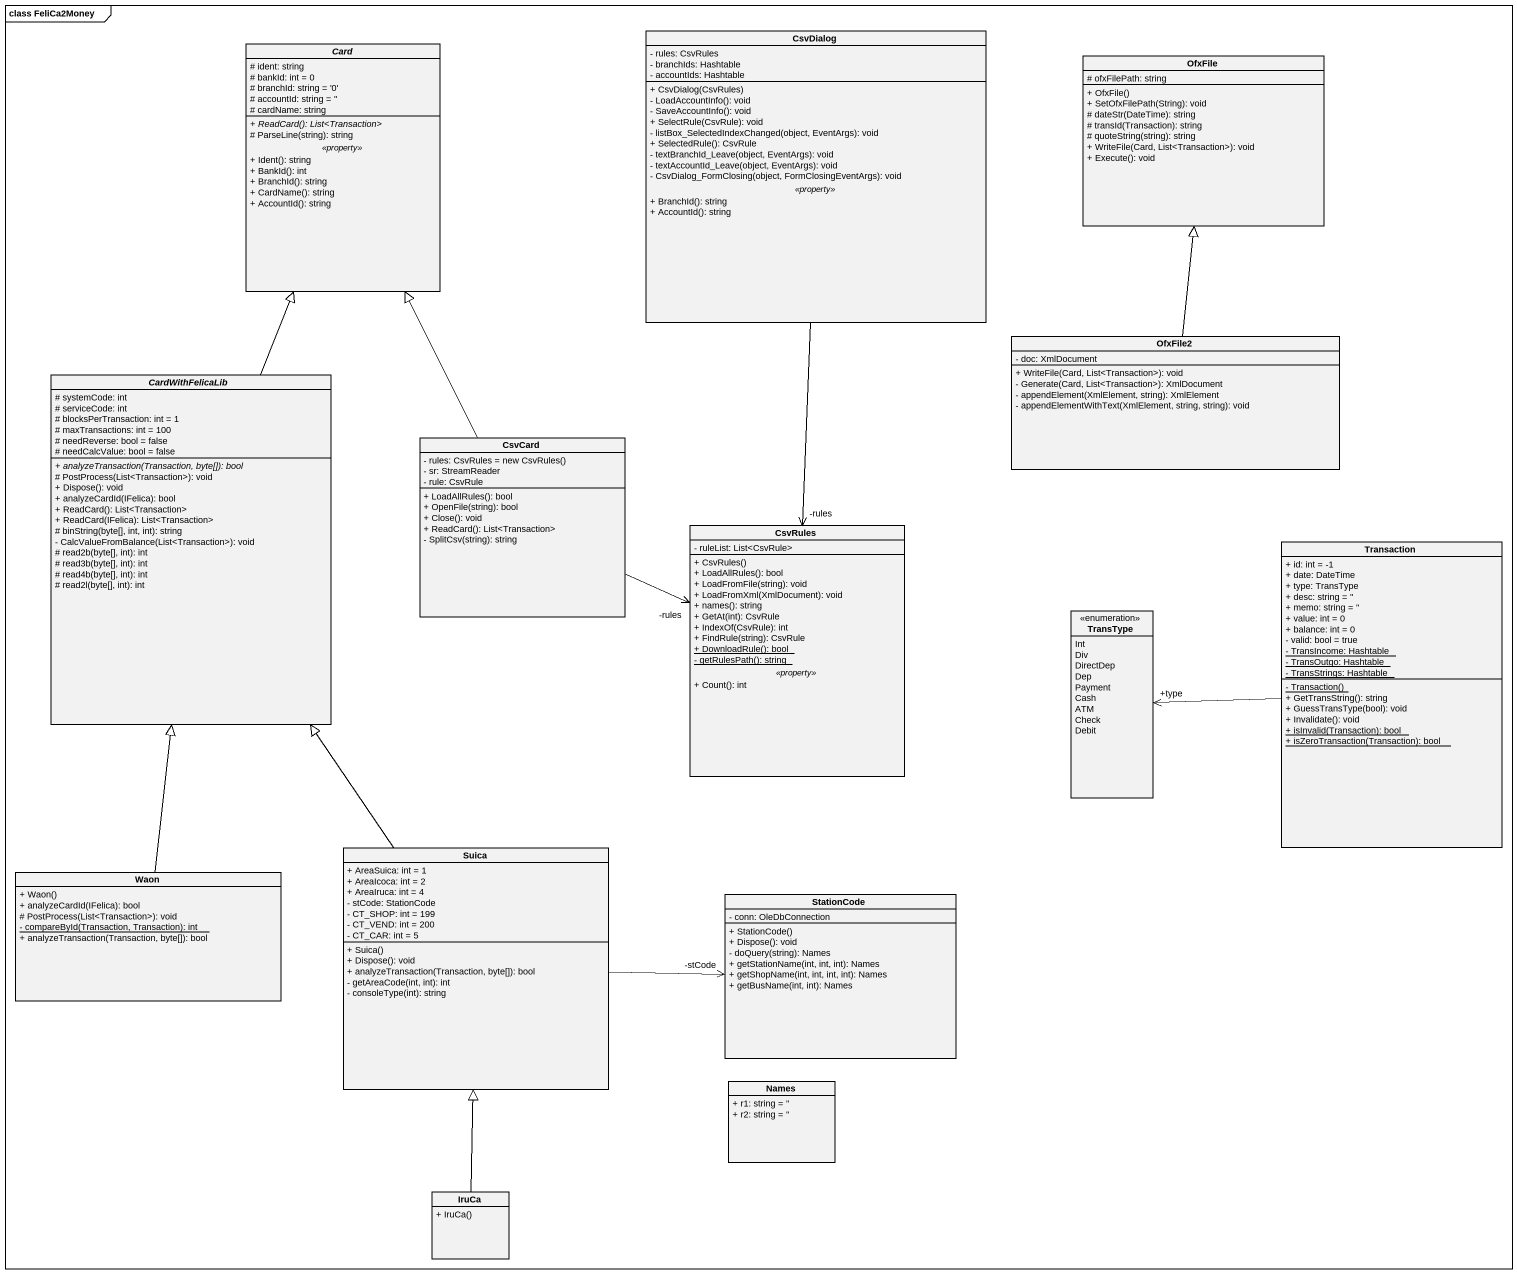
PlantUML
@startuml
mainframe class FeliCa2Money
hide circle
hide empty members
skinparam classAttributeIconSize 0
abstract class "Card" as Card_ {
  # ident: string
  # bankId: int = 0
  # branchId: string = '0'
  # accountId: string = ''
  # cardName: string
  --
  {abstract} + ReadCard(): List<Transaction>
  # ParseLine(string): string
  .. <<property>> ..
  + Ident(): string
  + BankId(): int
  + BranchId(): string
  + CardName(): string
  + AccountId(): string
}
class CsvDialog {
  - rules: CsvRules
  - branchIds: Hashtable
  - accountIds: Hashtable
  --
  + CsvDialog(CsvRules)
  - LoadAccountInfo(): void
  - SaveAccountInfo(): void
  + SelectRule(CsvRule): void
  - listBox_SelectedIndexChanged(object, EventArgs): void
  + SelectedRule(): CsvRule
  - textBranchId_Leave(object, EventArgs): void
  - textAccountId_Leave(object, EventArgs): void
  - CsvDialog_FormClosing(object, FormClosingEventArgs): void
  .. <<property>> ..
  + BranchId(): string
  + AccountId(): string
}
class OfxFile {
  # ofxFilePath: string
  + OfxFile()
  + SetOfxFilePath(String): void
  # dateStr(DateTime): string
  # transId(Transaction): string
  # quoteString(string): string
  + WriteFile(Card, List<Transaction>): void
  + Execute(): void
}
class OfxFile2 {
  - doc: XmlDocument
  + WriteFile(Card, List<Transaction>): void
  - Generate(Card, List<Transaction>): XmlDocument
  - appendElement(XmlElement, string): XmlElement
  - appendElementWithText(XmlElement, string, string): void
}
abstract class CardWithFelicaLib {
  # systemCode: int
  # serviceCode: int
  # blocksPerTransaction: int = 1
  # maxTransactions: int = 100
  # needReverse: bool = false
  # needCalcValue: bool = false
  {abstract} + analyzeTransaction(Transaction, byte[]): bool
  # PostProcess(List<Transaction>): void
  + Dispose(): void
  + analyzeCardId(IFelica): bool
  + ReadCard(): List<Transaction>
  + ReadCard(IFelica): List<Transaction>
  # binString(byte[], int, int): string
  - CalcValueFromBalance(List<Transaction>): void
  # read2b(byte[], int): int
  # read3b(byte[], int): int
  # read4b(byte[], int): int
  # read2l(byte[], int): int
}
class CsvCard {
  {field} - rules: CsvRules = new CsvRules()
  - sr: StreamReader
  - rule: CsvRule
  + LoadAllRules(): bool
  + OpenFile(string): bool
  + Close(): void
  + ReadCard(): List<Transaction>
  - SplitCsv(string): string
}
class CsvRules {
  - ruleList: List<CsvRule>
  --
  + CsvRules()
  + LoadAllRules(): bool
  + LoadFromFile(string): void
  + LoadFromXml(XmlDocument): void
  + names(): string
  + GetAt(int): CsvRule
  + IndexOf(CsvRule): int
  + FindRule(string): CsvRule
  {static} + DownloadRule(): bool
  {static} - getRulesPath(): string
  .. <<property>> ..
  + Count(): int
}
class Transaction {
  + id: int = -1
  + date: DateTime
  + type: TransType
  + desc: string = ''
  + memo: string = ''
  + value: int = 0
  + balance: int = 0
  - valid: bool = true
  {static} - TransIncome: Hashtable
  {static} - TransOutgo: Hashtable
  {static} - TransStrings: Hashtable
  {static} - Transaction()
  + GetTransString(): string
  + GuessTransType(bool): void
  + Invalidate(): void
  {static} + isInvalid(Transaction): bool
  {static} + isZeroTransaction(Transaction): bool
}
enum TransType {
  Int
  Div
  DirectDep
  Dep
  Payment
  Cash
  ATM
  Check
  Debit
}
class Waon {
  + Waon()
  + analyzeCardId(IFelica): bool
  # PostProcess(List<Transaction>): void
  {static} - compareById(Transaction, Transaction): int
  + analyzeTransaction(Transaction, byte[]): bool
}
class Suica {
  + AreaSuica: int = 1
  + AreaIcoca: int = 2
  + AreaIruca: int = 4
  - stCode: StationCode
  - CT_SHOP: int = 199
  - CT_VEND: int = 200
  - CT_CAR: int = 5
  + Suica()
  + Dispose(): void
  + analyzeTransaction(Transaction, byte[]): bool
  - getAreaCode(int, int): int
  - consoleType(int): string
}
class StationCode {
  - conn: OleDbConnection
  + StationCode()
  + Dispose(): void
  - doQuery(string): Names
  + getStationName(int, int, int): Names
  + getShopName(int, int, int, int): Names
  + getBusName(int, int): Names
}
class Names {
  + r1: string = ''
  + r2: string = ''
}
class IruCa {
  + IruCa()
}
CsvDialog --> "-rules" CsvRules
OfxFile2 -up-|> OfxFile
CardWithFelicaLib -up-|> Card_
CsvCard -up-|> Card_
CsvCard -right-> "-rules" CsvRules
Transaction -left-> "+type" TransType
Waon -up-|> CardWithFelicaLib
Suica -up-|> CardWithFelicaLib
Suica -right-> "-stCode" StationCode
IruCa -up-|> Suica
@enduml
